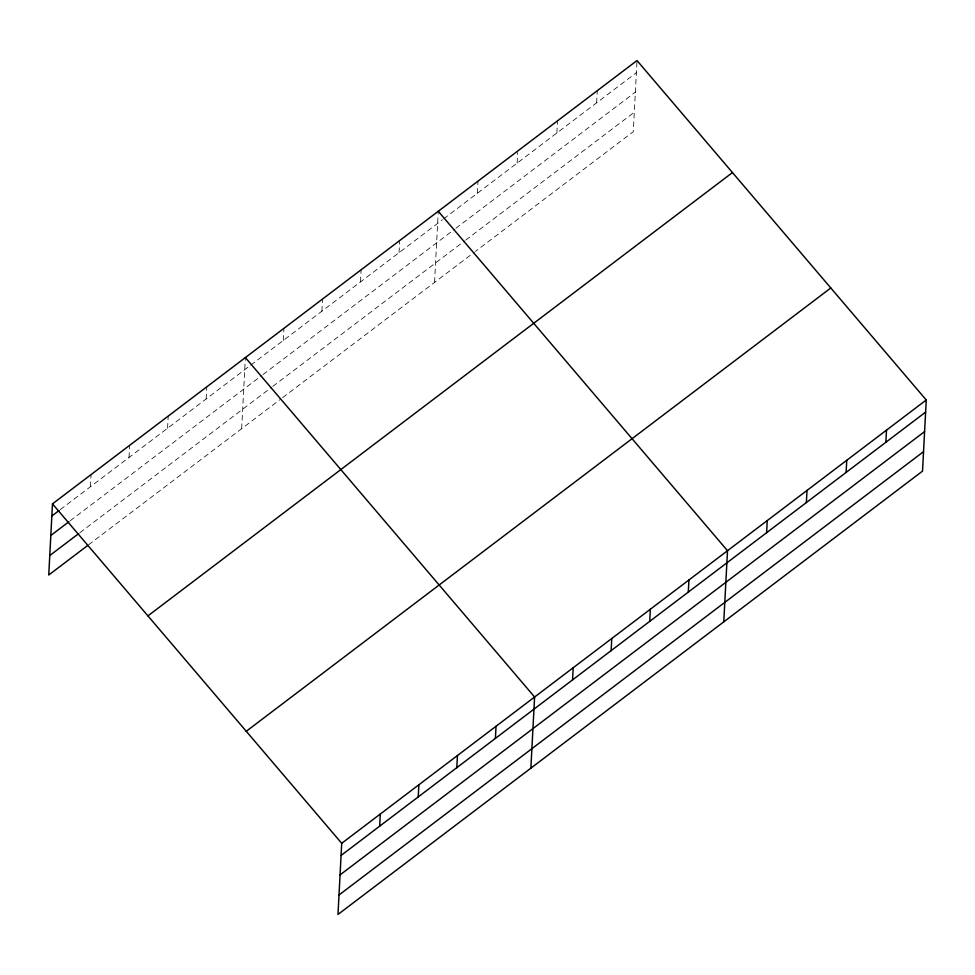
<?xml version="1.0" encoding="UTF-8"?>
<svg xmlns="http://www.w3.org/2000/svg" width="975" height="975" viewBox="0 0 975 975"><rect width="100%" height="100%" fill="white"/><g stroke="black" fill="none" stroke-linecap="round" stroke-linejoin="round"><path stroke-width="0.73" stroke-dasharray="4.88 3.66" d="M90.419 486.732L91.053 474.606M129.005 457.47L129.638 445.343M167.578 428.22L168.212 416.093M206.164 398.958L206.798 386.831M241.654 428.707L245.371 357.569M283.323 340.433L283.957 328.307M321.896 311.183L322.53 299.057M360.482 281.921L361.116 269.795M399.055 252.659L399.689 240.533M434.545 282.421L438.275 211.27M477.384 193.257L478.018 181.131M517.14 163.118L517.688 152.502M556.883 132.966L557.517 120.839M596.627 102.826L597.273 90.699M636.943 62.071L633.287 131.698L475.495 251.355M60.279 509.596L249.563 366.039M250.77 365.125L442.455 219.753M443.662 218.839L636.382 72.674M70.115 520.833L261.8 375.46M263.006 374.546L454.679 229.174M455.886 228.26L635.359 92.15M79.913 532.679L271.598 387.294M272.805 386.38L464.478 241.02M465.684 240.106L634.311 112.222M88.53 544.83L280.227 399.457M282.64 397.629L474.289 252.269"/><path stroke-width="1.46" d="M52.479 503.868L341.713 843.302L337.984 914.453L922.521 471.132L926.25 399.994L637.016 60.547L52.479 503.868L48.75 575.006L87.336 545.744M379.653 826.178L380.287 814.052M418.238 796.916L418.872 784.79M456.812 767.654L457.446 755.527M495.398 738.404L496.031 726.277M530.875 768.154L534.605 697.015L245.371 357.569M572.557 679.88L573.19 667.753M611.13 650.63L611.764 638.491M649.716 621.367L650.349 609.241M688.289 592.105L688.923 579.979M723.779 621.867L727.508 550.717L438.275 211.27M766.618 532.703L767.252 520.577M806.374 502.552L807.007 490.425M846.117 472.412L846.751 460.285M885.861 442.26L886.507 430.133M51.846 515.994L59.073 510.51M50.822 535.47L68.908 521.747M49.774 555.531L78.707 533.593M147.92 615.883L732.469 172.563M246.261 731.287L830.797 287.978M341.713 843.302L926.25 399.994M341.079 855.441L925.616 412.12M340.056 874.916L924.592 431.596M339.008 894.977L923.544 451.657"/></g></svg>
